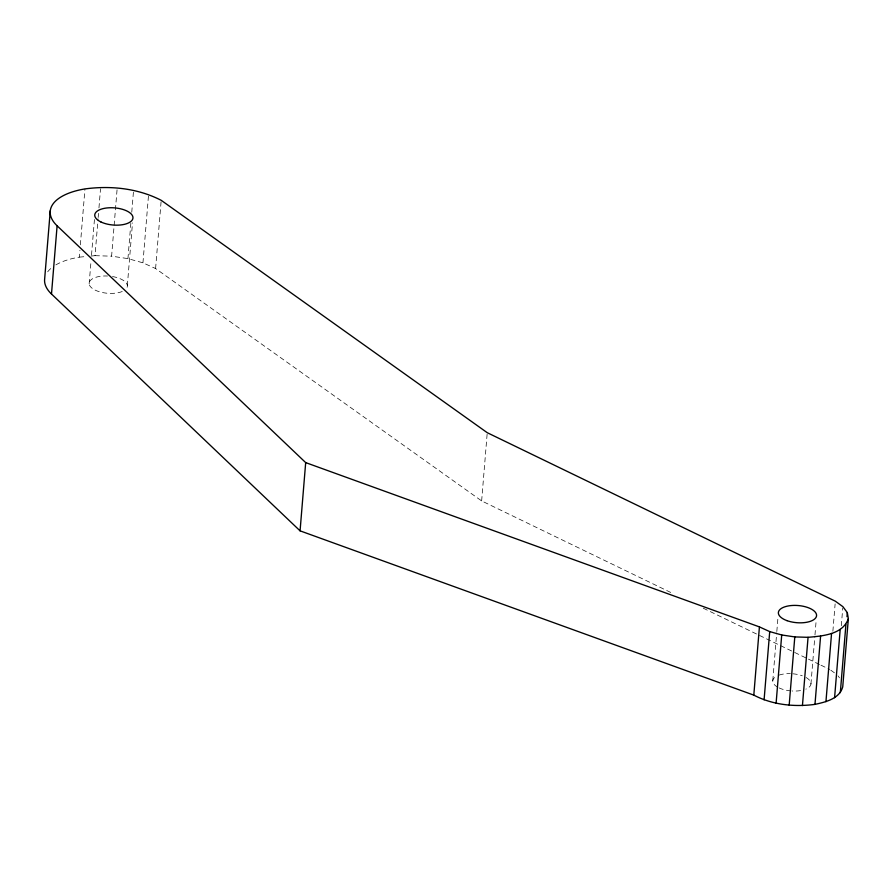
<?xml version="1.0" encoding="UTF-8"?>
<svg xmlns="http://www.w3.org/2000/svg" width="893" height="893" viewBox="0 0 893 893"><rect width="100%" height="100%" fill="white"/><g stroke="black" fill="none" stroke-linecap="round" stroke-linejoin="round"><path stroke-width="0.67" stroke-dasharray="4.46 3.35" d="M55.868 264.886A63.861 28.699 4.7 0 1 79.354 257.151L79.912 250.33M80.359 244.872L84.958 188.925M89.155 283.762L91.064 260.566M91.51 255.108L94.658 216.899M91.108 256.045L95.026 255.677L98.051 218.83M98.163 217.468L98.498 213.371M98.956 207.913L100.518 188.814M670.71 592.45L481.64 500.917L155.594 268.547L142.947 262.832L127.945 258.613L111.603 256.179L117.206 187.943M127.945 258.613L130.869 223.138M131.762 212.221L133.559 190.388M127.342 285.604L132.499 222.837M142.947 262.832L148.562 194.607M155.594 268.547L161.198 200.311M481.64 500.917L487.131 434.054M772.78 680.645L776.709 632.88M776.821 631.518L777.937 617.867M810.944 684.049L814.862 636.285M814.974 634.923L816.213 619.909M832.879 631.228L835.122 603.936M841.306 625.747L842.758 608.01M79.354 257.151L85.884 256.537M95.026 255.677L111.603 256.179M703.271 608.211L793.419 651.857M794.67 652.459L807.194 658.521M808.444 659.123L819.718 664.582M820.968 665.185L829.731 669.426M830.814 670.208L835.111 673.322M838.002 675.867L839.487 677.854M47.686 271.818A63.861 28.699 4.7 0 1 51.303 268.079M122.263 291.475A19.155 8.606 4.7 0 1 90.885 287.155A19.155 8.606 4.7 0 1 107.517 276.015M112.485 276.551A19.155 8.606 4.7 0 1 126.884 287.825M806.066 677.508A19.155 8.606 4.7 0 1 805.832 689.15M800.53 690.602A19.155 8.606 4.7 0 1 792.102 690.992M790.852 690.903A19.155 8.606 4.7 0 1 778.819 687.8M777.658 687.186A19.155 8.606 4.7 0 1 775.838 676.593M779.076 675.097A19.155 8.606 4.7 0 1 790.372 673.646M792.861 673.791A19.155 8.606 4.7 0 1 802.271 675.789"/><path stroke-width="1.34" d="M50.265 210.77L44.65 279.007A63.861 28.699 4.7 0 0 51.493 294.02L300.07 530.844L753.804 695.122C772.467 704.878 794.301 707.167 814.974 704.376C825.556 702.065 839.465 698.828 842.735 686.896L848.35 618.659L847.312 612.598L842.869 606.648L835.346 601.201L487.243 432.692L161.198 200.311C137.89 188.311 110.721 185.431 84.958 188.925A63.861 28.699 4.7 0 0 57.107 225.795L51.493 294.02M300.07 530.844L305.685 462.607L57.107 225.795M753.804 695.122L759.418 626.897L305.685 462.607M764.095 699.822L769.71 631.597L759.418 626.897M776.106 703.204L781.71 634.968L769.71 631.597M789.178 705.157L794.792 636.921L781.71 634.968M802.439 705.559L808.053 637.323C822.364 636.006 842.858 634.622 848.35 618.659M814.974 704.376L820.589 636.14M825.947 701.686L831.55 633.461M834.587 697.69L840.19 629.453M840.313 692.644L845.928 624.408M846.977 616.695L847.312 612.598M794.792 636.921L808.053 637.323M100.876 221.933A19.155 8.606 4.7 0 0 132.488 219.589A19.155 8.606 4.7 0 0 108.209 207.835A19.155 8.606 4.7 0 0 100.876 221.933M787.057 620.668A19.155 8.606 4.7 0 0 816.548 615.824A19.155 8.606 4.7 0 0 788.798 605.856A19.155 8.606 4.7 0 0 787.057 620.668"/></g></svg>
